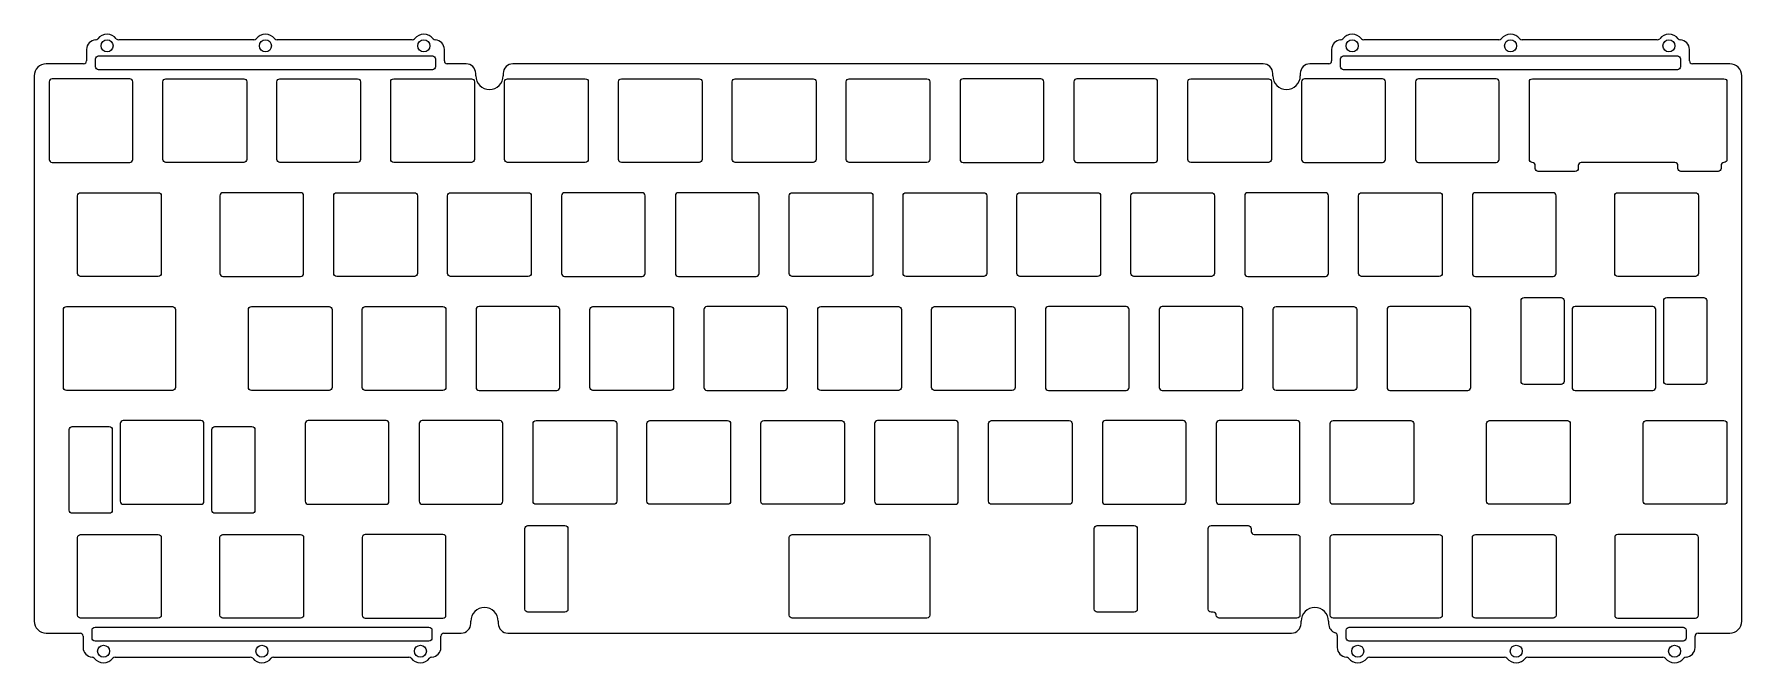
# Model space of a CAD drawing. Header units: millimetres. Extents: x -454 to -168, y -151 to -46.
import ezdxf

# ---------------------------------------------------------------- set-up
doc = ezdxf.new("R2010")
doc.units = ezdxf.units.MM
doc.header["$MEASUREMENT"] = 0

msp = doc.modelspace()

# ---------------------------------------------------------------- linework, layer by layer
for p, q in [((-445.28, -48.48), (-445.28, -50.38)), ((-417.3, -46.88), (-439.9, -46.88)), ((-390.8, -46.88), (-413.4, -46.88)), ((-385.42, -50.38), (-385.42, -48.48)), ((-236.97, -48.48), (-236.97, -50.38)), ((-208.99, -46.88), (-231.59, -46.88)), ((-182.49, -46.88), (-205.09, -46.88)), ((-177.11, -50.38), (-177.11, -48.48)), ((-445.78, -50.88), (-452.04, -50.88)), ((-381.77, -50.88), (-384.92, -50.88)), ((-248.42, -50.88), (-373.97, -50.88)), ((-237.47, -50.88), (-240.62, -50.88)), ((-170.35, -50.88), (-176.61, -50.88)), ((-454.04, -52.88), (-454.04, -144.08)), ((-380.17, -52.88), (-380.17, -52.48)), ((-375.57, -52.48), (-375.57, -52.88)), ((-246.82, -52.88), (-246.82, -52.48)), ((-242.22, -52.48), (-242.22, -52.88)), ((-168.35, -144.08), (-168.35, -52.88)), ((-381, -144.48), (-381, -144.08)), ((-376.4, -144.08), (-376.4, -144.48)), ((-242.09, -144.48), (-242.09, -144.08)), ((-237.49, -144.08), (-237.49, -144.49)), ((-452.04, -146.08), (-446.36, -146.08)), ((-445.86, -146.58), (-445.86, -148.48)), ((-386, -148.48), (-386, -146.58)), ((-385.5, -146.08), (-382.6, -146.08)), ((-374.8, -146.08), (-243.69, -146.08)), ((-236.03, -146.49), (-236.03, -148.48)), ((-176.17, -148.48), (-176.17, -146.61)), ((-175.67, -146.11), (-175.67, -146.08)), ((-175.67, -146.08), (-170.35, -146.08)), ((-440.48, -150.08, 0), (-417.88, -150.08)), ((-413.98, -150.08), (-391.38, -150.08, 0)), ((-230.65, -150.08), (-208.04, -150.08)), ((-204.15, -150.08), (-181.54, -150.08))]:
    msp.add_line(p, q)
for points in [[(-386.92, -50.06), (-386.92, -51.38, -0.414214), (-387.42, -51.88), (-443.28, -51.88, -0.414214), (-443.78, -51.38), (-443.78, -50.06, -0.414214), (-443.28, -49.56), (-387.42, -49.56, -0.414214)], [(-178.61, -50.06), (-178.61, -51.38, -0.414214), (-179.11, -51.88), (-234.97, -51.88, -0.414214), (-235.47, -51.38), (-235.47, -50.06, -0.414214), (-234.97, -49.56), (-179.11, -49.56, -0.414214)], [(-438.04, -67.38, 0.414214), (-437.54, -66.88), (-437.54, -53.88, 0.414214), (-438.04, -53.38), (-451.04, -53.38, 0.414214), (-451.54, -53.88), (-451.54, -66.88, 0.414214), (-451.04, -67.38)], [(-432.49, -66.88), (-432.49, -53.88, -0.414214), (-431.99, -53.38), (-418.99, -53.38, -0.414214), (-418.49, -53.88), (-418.49, -66.88, -0.414214), (-418.99, -67.38), (-431.99, -67.38, -0.414214)], [(-399.44, -53.88), (-399.44, -66.88, -0.414214), (-399.94, -67.38), (-412.94, -67.38, -0.414214), (-413.44, -66.88), (-413.44, -53.88, -0.414214), (-412.94, -53.38), (-399.94, -53.38, -0.414214)], [(-394.39, -66.88), (-394.39, -53.88, -0.414214), (-393.89, -53.38), (-380.89, -53.38, -0.414214), (-380.39, -53.88), (-380.39, -66.88, -0.414214), (-380.89, -67.38), (-393.89, -67.38, -0.414214)], [(-361.84, -67.38), (-374.84, -67.38, -0.414214), (-375.34, -66.88), (-375.34, -53.88, -0.414214), (-374.84, -53.38), (-361.84, -53.38, -0.414214), (-361.34, -53.88), (-361.34, -66.88, -0.414214)], [(-342.29, -53.88), (-342.29, -66.88, -0.414214), (-342.79, -67.38), (-355.79, -67.38, -0.414214), (-356.29, -66.88), (-356.29, -53.88, -0.414214), (-355.79, -53.38), (-342.79, -53.38, -0.414214)], [(-336.74, -53.38), (-323.74, -53.38, -0.414214), (-323.24, -53.88), (-323.24, -66.88, -0.414214), (-323.74, -67.38), (-336.74, -67.38, -0.414214), (-337.24, -66.88), (-337.24, -53.88, -0.414214)], [(-318.19, -66.88), (-318.19, -53.88, -0.414214), (-317.69, -53.38), (-304.69, -53.38, -0.414214), (-304.19, -53.88), (-304.19, -66.88, -0.414214), (-304.69, -67.38), (-317.69, -67.38, -0.414214)], [(-299.14, -66.88, 0.414214), (-298.64, -67.38), (-285.64, -67.38, 0.414214), (-285.14, -66.88), (-285.14, -53.88, 0.414214), (-285.64, -53.38), (-298.64, -53.38, 0.414214), (-299.14, -53.88)], [(-266.09, -53.88, 0.414214), (-266.59, -53.38), (-279.59, -53.38, 0.414214), (-280.09, -53.88), (-280.09, -66.88, 0.414214), (-279.59, -67.38), (-266.59, -67.38, 0.414214), (-266.09, -66.88)], [(-247.04, -53.88), (-247.04, -66.88, -0.414214), (-247.54, -67.38), (-260.54, -67.38, -0.414214), (-261.04, -66.88), (-261.04, -53.88, -0.414214), (-260.54, -53.38), (-247.54, -53.38, -0.414214)], [(-227.99, -53.88, 0.414214), (-228.49, -53.38), (-241.49, -53.38, 0.414214), (-241.99, -53.88), (-241.99, -66.88, 0.414214), (-241.49, -67.38), (-228.49, -67.38, 0.414214), (-227.99, -66.88)], [(-208.94, -53.88, 0.414214), (-209.44, -53.38), (-222.44, -53.38, 0.414214), (-222.94, -53.88), (-222.94, -66.88, 0.414214), (-222.44, -67.38), (-209.44, -67.38, 0.414214), (-208.94, -66.88)], [(-196.21, -68.88), (-202.41, -68.88, -0.414214), (-202.91, -68.38), (-202.91, -67.88, 0.410411), (-203.4, -67.38, -0.410411), (-203.89, -66.88), (-203.89, -53.88, -0.414214), (-203.39, -53.38), (-171.34, -53.38, -0.414214), (-170.84, -53.88), (-170.84, -66.88, -0.410411), (-171.34, -67.38, 0.410411), (-171.83, -67.88), (-171.83, -68.38, -0.414214), (-172.33, -68.88), (-178.53, -68.88, -0.414214), (-179.03, -68.38), (-179.03, -67.88, 0.414214), (-179.53, -67.38), (-195.21, -67.38, 0.414214), (-195.71, -67.88), (-195.71, -68.38, -0.414214)], [(-446.28, -72.43), (-433.28, -72.43, -0.414214), (-432.78, -72.93), (-432.78, -85.93, -0.414214), (-433.28, -86.43), (-446.28, -86.43, -0.414214), (-446.78, -85.93), (-446.78, -72.93, -0.414214)], [(-408.97, -72.93, 0.414214), (-409.47, -72.43), (-422.47, -72.43, 0.414214), (-422.97, -72.93), (-422.97, -85.93, 0.414214), (-422.47, -86.43), (-409.47, -86.43, 0.414214), (-408.97, -85.93)], [(-403.42, -72.43), (-390.42, -72.43, -0.414214), (-389.92, -72.93), (-389.92, -85.93, -0.414214), (-390.42, -86.43), (-403.42, -86.43, -0.414214), (-403.92, -85.93), (-403.92, -72.93, -0.414214)], [(-370.87, -72.93), (-370.87, -85.93, -0.414214), (-371.37, -86.43), (-384.37, -86.43, -0.414214), (-384.87, -85.93), (-384.87, -72.93, -0.414214), (-384.37, -72.43), (-371.37, -72.43, -0.414214)], [(-365.82, -85.93, 0.414214), (-365.32, -86.43), (-352.32, -86.43, 0.414214), (-351.82, -85.93), (-351.82, -72.93, 0.414214), (-352.32, -72.43), (-365.32, -72.43, 0.414214), (-365.82, -72.93)], [(-332.77, -72.93, 0.414214), (-333.27, -72.43), (-346.27, -72.43, 0.414214), (-346.77, -72.93), (-346.77, -85.93, 0.414214), (-346.27, -86.43), (-333.27, -86.43, 0.414214), (-332.77, -85.93)], [(-327.72, -85.93), (-327.72, -72.93, -0.414214), (-327.22, -72.43), (-314.22, -72.43, -0.414214), (-313.72, -72.93), (-313.72, -85.93, -0.414214), (-314.22, -86.43), (-327.22, -86.43, -0.414214)], [(-308.67, -85.93), (-308.67, -72.93, -0.414214), (-308.17, -72.43), (-295.17, -72.43, -0.414214), (-294.67, -72.93), (-294.67, -85.93, -0.414214), (-295.17, -86.43), (-308.17, -86.43, -0.414214)], [(-276.12, -86.43), (-289.12, -86.43, -0.414214), (-289.62, -85.93), (-289.62, -72.93, -0.414214), (-289.12, -72.43), (-276.12, -72.43, -0.414214), (-275.62, -72.93), (-275.62, -85.93, -0.414214)], [(-270.57, -85.93), (-270.57, -72.93, -0.414214), (-270.07, -72.43), (-257.07, -72.43, -0.414214), (-256.57, -72.93), (-256.57, -85.93, -0.414214), (-257.07, -86.43), (-270.07, -86.43, -0.414214)], [(-251.02, -72.43, 0.414214), (-251.52, -72.93), (-251.52, -85.93, 0.414214), (-251.02, -86.43), (-238.02, -86.43, 0.414214), (-237.52, -85.93), (-237.52, -72.93, 0.414214), (-238.02, -72.43)], [(-218.97, -86.43), (-231.97, -86.43, -0.414214), (-232.47, -85.93), (-232.47, -72.93, -0.414214), (-231.97, -72.43), (-218.97, -72.43, -0.414214), (-218.47, -72.93), (-218.47, -85.93, -0.414214)], [(-213.42, -85.93, 0.414214), (-212.92, -86.43), (-199.92, -86.43, 0.414214), (-199.42, -85.93), (-199.42, -72.93, 0.414214), (-199.92, -72.43), (-212.92, -72.43, 0.414214), (-213.42, -72.93)], [(-176.11, -86.43), (-189.11, -86.43, -0.414214), (-189.61, -85.93), (-189.61, -72.93, -0.414214), (-189.11, -72.43), (-176.11, -72.43, -0.414214), (-175.61, -72.93), (-175.61, -85.93, -0.414214)], [(-198.09, -90.48), (-198.09, -103.98, -0.414214), (-198.59, -104.48), (-204.79, -104.48, -0.414214), (-205.29, -103.98), (-205.29, -90.48, -0.414214), (-204.79, -89.98), (-198.59, -89.98, -0.414214)], [(-181.41, -103.98), (-181.41, -90.48, -0.414214), (-180.91, -89.98), (-174.71, -89.98, -0.414214), (-174.21, -90.48), (-174.21, -103.98, -0.414214), (-174.71, -104.48), (-180.91, -104.48, -0.414214)], [(-430.9, -105.48), (-448.66, -105.48, -0.414214), (-449.16, -104.98), (-449.16, -91.98, -0.414214), (-448.66, -91.48), (-430.9, -91.48, -0.414214), (-430.4, -91.98), (-430.4, -104.98, -0.414214)], [(-404.71, -105.48), (-417.71, -105.48, -0.414214), (-418.21, -104.98), (-418.21, -91.98, -0.414214), (-417.71, -91.48), (-404.71, -91.48, -0.414214), (-404.21, -91.98), (-404.21, -104.98, -0.414214)], [(-385.16, -91.98), (-385.16, -104.98, -0.414214), (-385.66, -105.48), (-398.66, -105.48, -0.414214), (-399.16, -104.98), (-399.16, -91.98, -0.414214), (-398.66, -91.48), (-385.66, -91.48, -0.414214)], [(-380.11, -104.98, 0.414214), (-379.61, -105.48), (-366.61, -105.48, 0.414214), (-366.11, -104.98), (-366.11, -91.98, 0.414214), (-366.61, -91.48), (-379.61, -91.48, 0.414214), (-380.11, -91.98)], [(-360.56, -91.48), (-347.56, -91.48, -0.414214), (-347.06, -91.98), (-347.06, -104.98, -0.414214), (-347.56, -105.48), (-360.56, -105.48, -0.414214), (-361.06, -104.98), (-361.06, -91.98, -0.414214)], [(-328.01, -91.98, 0.414214), (-328.51, -91.48), (-341.51, -91.48, 0.414214), (-342.01, -91.98), (-342.01, -104.98, 0.414214), (-341.51, -105.48), (-328.51, -105.48, 0.414214), (-328.01, -104.98)], [(-322.96, -104.98), (-322.96, -91.98, -0.414214), (-322.46, -91.48), (-309.46, -91.48, -0.414214), (-308.96, -91.98), (-308.96, -104.98, -0.414214), (-309.46, -105.48), (-322.46, -105.48, -0.414214)], [(-290.41, -105.48), (-303.41, -105.48, -0.414214), (-303.91, -104.98), (-303.91, -91.98, -0.414214), (-303.41, -91.48), (-290.41, -91.48, -0.414214), (-289.91, -91.98), (-289.91, -104.98, -0.414214)], [(-271.36, -105.48, 0.414214), (-270.86, -104.98), (-270.86, -91.98, 0.414214), (-271.36, -91.48), (-284.36, -91.48, 0.414214), (-284.86, -91.98), (-284.86, -104.98, 0.414214), (-284.36, -105.48)], [(-252.31, -105.48, 0.414214), (-251.81, -104.98), (-251.81, -91.98, 0.414214), (-252.31, -91.48), (-265.31, -91.48, 0.414214), (-265.81, -91.98), (-265.81, -104.98, 0.414214), (-265.31, -105.48)], [(-233.26, -105.48), (-246.26, -105.48, -0.414214), (-246.76, -104.98), (-246.76, -91.98, -0.414214), (-246.26, -91.48), (-233.26, -91.48, -0.414214), (-232.76, -91.98), (-232.76, -104.98, -0.414214)], [(-227.71, -104.98, 0.414214), (-227.21, -105.48), (-214.21, -105.48, 0.414214), (-213.71, -104.98), (-213.71, -91.98, 0.414214), (-214.21, -91.48), (-227.21, -91.48, 0.414214), (-227.71, -91.98)], [(-196.75, -104.98, 0.414214), (-196.25, -105.48), (-183.25, -105.48, 0.414214), (-182.75, -104.98), (-182.75, -91.98, 0.414214), (-183.25, -91.48), (-196.25, -91.48, 0.414214), (-196.75, -91.98)], [(-425.64, -111.03, 0.414214), (-426.14, -110.53), (-439.14, -110.53, 0.414214), (-439.64, -111.03), (-439.64, -124.03, 0.414214), (-439.14, -124.53), (-426.14, -124.53, 0.414214), (-425.64, -124.03)], [(-394.68, -111.03, 0.414214), (-395.18, -110.53), (-408.18, -110.53, 0.414214), (-408.68, -111.03), (-408.68, -124.03, 0.414214), (-408.18, -124.53), (-395.18, -124.53, 0.414214), (-394.68, -124.03)], [(-376.13, -124.53, 0.414214), (-375.63, -124.03), (-375.63, -111.03, 0.414214), (-376.13, -110.53), (-389.13, -110.53, 0.414214), (-389.63, -111.03), (-389.63, -124.03, 0.414214), (-389.13, -124.53)], [(-370.58, -124.03), (-370.58, -111.03, -0.414214), (-370.08, -110.53), (-357.08, -110.53, -0.414214), (-356.58, -111.03), (-356.58, -124.03, -0.414214), (-357.08, -124.53), (-370.08, -124.53, -0.414214)], [(-351.53, -124.03), (-351.53, -111.03, -0.414214), (-351.03, -110.53), (-338.03, -110.53, -0.414214), (-337.53, -111.03), (-337.53, -124.03, -0.414214), (-338.03, -124.53), (-351.03, -124.53, -0.414214)], [(-318.98, -124.53), (-331.98, -124.53, -0.414214), (-332.48, -124.03), (-332.48, -111.03, -0.414214), (-331.98, -110.53), (-318.98, -110.53, -0.414214), (-318.48, -111.03), (-318.48, -124.03, -0.414214)], [(-299.43, -111.03, 0.414214), (-299.93, -110.53), (-312.93, -110.53, 0.414214), (-313.43, -111.03), (-313.43, -124.03, 0.414214), (-312.93, -124.53), (-299.93, -124.53, 0.414214), (-299.43, -124.03)], [(-280.88, -124.53), (-293.88, -124.53, -0.414214), (-294.38, -124.03), (-294.38, -111.03, -0.414214), (-293.88, -110.53), (-280.88, -110.53, -0.414214), (-280.38, -111.03), (-280.38, -124.03, -0.414214)], [(-261.33, -111.03, 0.414214), (-261.83, -110.53), (-274.83, -110.53, 0.414214), (-275.33, -111.03), (-275.33, -124.03, 0.414214), (-274.83, -124.53), (-261.83, -124.53, 0.414214), (-261.33, -124.03)], [(-242.28, -111.03, 0.414214), (-242.78, -110.53), (-255.78, -110.53, 0.414214), (-256.28, -111.03), (-256.28, -124.03, 0.414214), (-255.78, -124.53), (-242.78, -124.53, 0.414214), (-242.28, -124.03)], [(-223.73, -124.53), (-236.73, -124.53, -0.414214), (-237.23, -124.03), (-237.23, -111.03, -0.414214), (-236.73, -110.53), (-223.73, -110.53, -0.414214), (-223.23, -111.03), (-223.23, -124.03, -0.414214)], [(-211.04, -124.03), (-211.04, -111.03, -0.414214), (-210.54, -110.53), (-197.54, -110.53, -0.414214), (-197.04, -111.03), (-197.04, -124.03, -0.414214), (-197.54, -124.53), (-210.54, -124.53, -0.414214)], [(-184.84, -124.03), (-184.84, -111.03, -0.414214), (-184.34, -110.53), (-171.34, -110.53, -0.414214), (-170.84, -111.03), (-170.84, -124.03, -0.414214), (-171.34, -124.53), (-184.34, -124.53, -0.414214)], [(-448.18, -125.53), (-448.18, -112.03, -0.414214), (-447.68, -111.53), (-441.48, -111.53, -0.414214), (-440.98, -112.03), (-440.98, -125.53, -0.414214), (-441.48, -126.03), (-447.68, -126.03, -0.414214)], [(-417.1, -112.03), (-417.1, -125.53, -0.414214), (-417.6, -126.03), (-423.8, -126.03, -0.414214), (-424.3, -125.53), (-424.3, -112.03, -0.414214), (-423.8, -111.53), (-417.6, -111.53, -0.414214)], [(-371.94, -142.08), (-371.94, -128.58, -0.414214), (-371.44, -128.08), (-365.24, -128.08, -0.414214), (-364.74, -128.58), (-364.74, -142.08, -0.414214), (-365.24, -142.58), (-371.44, -142.58, -0.414214)], [(-276.19, -128.08), (-269.99, -128.08, -0.414214), (-269.49, -128.58), (-269.49, -142.08, -0.414214), (-269.99, -142.58), (-276.19, -142.58, -0.414214), (-276.69, -142.08), (-276.69, -128.58, -0.414214)], [(-256.28, -143.08, 0.414214), (-256.78, -142.58), (-257.14, -142.58, -0.414214), (-257.64, -142.08), (-257.64, -128.58, -0.414214), (-257.14, -128.08), (-250.94, -128.08, -0.414214), (-250.44, -128.58), (-250.44, -129.08, 0.414214), (-249.94, -129.58), (-242.78, -129.58, -0.414214), (-242.28, -130.08), (-242.28, -143.08, -0.414214), (-242.78, -143.58), (-255.78, -143.58, -0.414214)], [(-446.78, -143.08), (-446.78, -130.08, -0.414214), (-446.28, -129.58), (-433.28, -129.58, -0.414214), (-432.78, -130.08), (-432.78, -143.08, -0.414214), (-433.28, -143.58), (-446.28, -143.58, -0.414214)], [(-422.97, -143.08), (-422.97, -130.08, -0.414214), (-422.47, -129.58), (-409.47, -129.58, -0.414214), (-408.97, -130.08), (-408.97, -143.08, -0.414214), (-409.47, -143.58), (-422.47, -143.58, -0.414214)], [(-385.16, -130.08, 0.414214), (-385.66, -129.58), (-398.66, -129.58, 0.414214), (-399.16, -130.08), (-399.16, -143.08, 0.414214), (-398.66, -143.58), (-385.66, -143.58, 0.414214), (-385.16, -143.08)], [(-327.22, -129.58), (-304.69, -129.58, -0.414214), (-304.19, -130.08), (-304.19, -143.08, -0.414214), (-304.69, -143.58), (-327.22, -143.58, -0.414214), (-327.72, -143.08), (-327.72, -130.08, -0.414214)], [(-236.73, -129.58), (-218.97, -129.58, -0.414214), (-218.47, -130.08), (-218.47, -143.08, -0.414214), (-218.97, -143.58), (-236.73, -143.58, -0.414214), (-237.23, -143.08), (-237.23, -130.08, -0.414214)], [(-212.92, -129.58), (-199.92, -129.58, -0.414214), (-199.42, -130.08), (-199.42, -143.08, -0.414214), (-199.92, -143.58), (-212.92, -143.58, -0.414214), (-213.42, -143.08), (-213.42, -130.08, -0.414214)], [(-189.61, -143.08, 0.414214), (-189.11, -143.58), (-176.11, -143.58, 0.414214), (-175.61, -143.08), (-175.61, -130.08, 0.414214), (-176.11, -129.58), (-189.11, -129.58, 0.414214), (-189.61, -130.08)], [(-444.36, -146.91), (-444.36, -145.58, -0.414214), (-443.86, -145.08), (-388, -145.08, -0.414214), (-387.5, -145.58), (-387.5, -146.91, -0.414214), (-388, -147.41), (-443.86, -147.41, -0.414214)], [(-177.67, -145.58), (-177.67, -146.91, -0.414214), (-178.17, -147.41), (-234.03, -147.41, -0.414214), (-234.53, -146.91), (-234.53, -145.58, -0.414214), (-234.03, -145.08), (-178.17, -145.08, -0.414214)]]:
    msp.add_lwpolyline(points, format="xyb", close=True)
for centre in [(-441.85, -47.87, 0), (-415.35, -47.87), (-388.85, -47.87, 0), (-233.54, -47.87), (-207.04, -47.87), (-180.54, -47.87), (-442.43, -149.1, 0), (-415.93, -149.1), (-389.43, -149.1, 0), (-232.6, -149.1), (-206.1, -149.1), (-179.6, -149.1)]:
    msp.add_circle(centre, 1)
for centre, radius, start, end in [((-443.68, -48.48), 1.6, 93.2221, 180), ((-443.8, -46.39), 0.5, 273.2221, 322.7144), ((-439.9, -46.38), 0.5, 217.3832, 270), ((-417.3, -46.38), 0.5, 270, 322.6168), ((-415.35, -47.87), 1.95, 37.3832, 142.6168), ((-413.4, -46.38), 0.5, 217.3832, 270), ((-390.8, -46.38), 0.5, 270, 322.6168), ((-386.9, -46.39), 0.5, 217.2856, 266.7779), ((-387.02, -48.48), 1.6, 0, 86.7779), ((-235.37, -48.48), 1.6, 93.2221, 180), ((-235.49, -46.39), 0.5, 273.2221, 322.7144), ((-233.54, -47.87), 1.95, 37.3832, 142.7144), ((-231.59, -46.38), 0.5, 217.3832, 270), ((-208.99, -46.38), 0.5, 270, 322.6168), ((-207.04, -47.87), 1.95, 37.3832, 142.6168), ((-205.09, -46.38), 0.5, 217.3832, 270), ((-182.49, -46.38), 0.5, 270, 322.6168), ((-180.54, -47.87), 1.95, 37.2856, 142.6168), ((-178.59, -46.39), 0.5, 217.2856, 266.7779), ((-178.71, -48.48), 1.6, 0, 86.7779), ((-452.04, -52.88), 2, 90, 180), ((-445.78, -50.38), 0.5, 270, 0), ((-384.92, -50.38), 0.5, 180, 270), ((-381.77, -52.48), 1.6, 0, 90), ((-373.97, -52.48), 1.6, 90, 180), ((-248.42, -52.48), 1.6, 0, 90), ((-240.62, -52.48), 1.6, 90, 180), ((-237.47, -50.38), 0.5, 270, 0), ((-176.61, -50.38), 0.5, 180, 270), ((-170.35, -52.88), 2, 0, 90), ((-377.87, -52.88), 2.3, 180, 0), ((-244.52, -52.88), 2.3, 180, 0), ((-378.7, -144.08), 2.3, 0, 180), ((-239.79, -144.08), 2.3, 0, 180), ((-452.04, -144.08), 2, 180, 270), ((-382.6, -144.48), 1.6, 270, 0), ((-374.8, -144.48), 1.6, 180, 270), ((-243.69, -144.48), 1.6, 270, 0), ((-235.89, -144.49), 1.6, 180, 252.2776), ((-170.35, -144.08), 2, 270, 0), ((-446.36, -146.58), 0.5, 0, 90), ((-444.26, -148.48), 1.6, 180, 266.7779), ((-387.6, -148.48), 1.6, 273.2221, 0), ((-385.5, -146.58), 0.5, 90, 180), ((-236.53, -146.49), 0.5, 0, 72.2776), ((-234.43, -148.48), 1.6, 180, 266.7779), ((-177.77, -148.48), 1.6, 273.2221, 0), ((-175.67, -146.61), 0.5, 90, 180), ((-444.38, -150.58), 0.5, 37.2856, 86.7779), ((-440.48, -150.58, 0), 0.5, 90, 142.6168), ((-417.88, -150.58), 0.5, 37.3832, 90), ((-415.93, -149.1), 1.95, 217.3832, 322.6168), ((-413.98, -150.58), 0.5, 90, 142.6168), ((-391.38, -150.58, 0), 0.5, 37.3832, 90), ((-389.43, -149.1, 0), 1.95, 217.3832, 322.7144), ((-387.48, -150.58), 0.5, 93.2221, 142.7144), ((-234.55, -150.58), 0.5, 37.2856, 86.7779), ((-232.6, -149.1), 1.95, 217.2856, 322.6168), ((-230.65, -150.58), 0.5, 90, 142.6168), ((-208.04, -150.58), 0.5, 37.3832, 90), ((-206.1, -149.1), 1.95, 217.3832, 322.6168), ((-204.15, -150.58), 0.5, 90, 142.6168), ((-181.54, -150.58), 0.5, 37.3832, 90), ((-179.6, -149.1), 1.95, 217.3832, 322.7144), ((-177.65, -150.58), 0.5, 93.2221, 142.7144)]:
    msp.add_arc(centre, radius, start, end)
at = {"extrusion": (-9.25771e-07, -7.07375e-07, 1)}
msp.add_arc((-441.85, -47.87, 0), 1.95, 37.3832, 142.7144, dxfattribs=at)
at = {"extrusion": (-9.26975e-07, -7.05796e-07, 1)}
msp.add_arc((-388.85, -47.87, 0), 1.95, 37.2856, 142.6168, dxfattribs=at)
at = {"extrusion": (9.26975e-07, 7.05796e-07, 1)}
msp.add_arc((-442.43, -149.1, 0), 1.95, 217.2856, 322.6168, dxfattribs=at)

doc.saveas('drawing.dxf')
